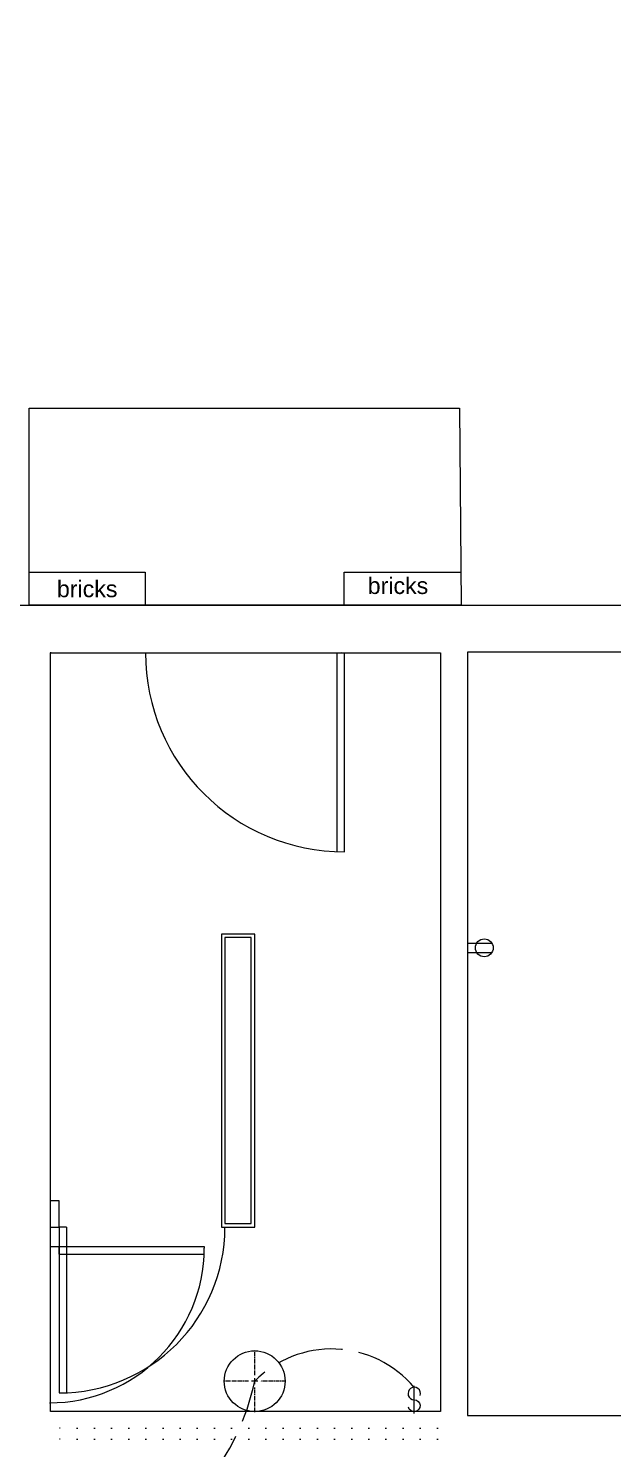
# Model space of a CAD drawing. Header units: inches. Extents: x -179 to 699, y -214 to 464.
# Drawn here: x 320.1 to 425.7, y 206.8 to 463.8 of the extents above; entities that cross this region are included whole.
import ezdxf

# ---------------------------------------------------------------- set-up
doc = ezdxf.new("R2010")
doc.units = ezdxf.units.IN
doc.header["$MEASUREMENT"] = 0
for name, pattern in [('ACAD_ISO02W100', [15, 12, -3]), ('ACAD_ISO07W100', [3, 0, -3]), ('CENTER2', [1.125, 0.75, -0.125, 0.125, -0.125])]:
    doc.linetypes.add(name, pattern=pattern)
doc.layers.get('Defpoints').update_dxf_attribs({"lineweight": 9})
for name, color, linetype, lineweight in [('A101-Floorplan-1st-floor', 7, 'Continuous', 9), ('E101-Electrical-1st-floor', 7, 'Continuous', 9), ('E401-Electrical-outside', 7, 'Continuous', 9)]:
    doc.layers.add(name, color=color, linetype=linetype, lineweight=lineweight)
doc.layers.get('Defpoints').off()
doc.styles.add('Reg', font='Arial.ttf', dxfattribs={"height": 3})

# ---------------------------------------------------------------- blocks, each defined once
blk = doc.blocks.new('spandrel-door')
at = {"layer": 'A101-Floorplan-1st-floor'}
for p, q in [((0, 0), (-30, 0)), ((0, 0), (4.75, 0)), ((0, -1.38), (0, 0)), ((4.75, 0), (4.75, 1.53)), ((0, -1.38), (-29.97, -1.38))]:
    blk.add_line(p, q, dxfattribs=at)
blk.add_arc((0, 0), 30, 180, 270, dxfattribs=at)
blk = doc.blocks.new('door-to-garage')
at = {"layer": 'A101-Floorplan-1st-floor'}
for p, q in [((-1.38, 0), (-1.38, -26.22)), ((0, 1.53), (0, -26.25))]:
    blk.add_line(p, q, dxfattribs=at)
blk.add_arc((-0.29, 1.75), 28, 180, 270, dxfattribs=at)
blk = doc.blocks.new('lower-landing-two-garage-door')
at = {"layer": 'A101-Floorplan-1st-floor'}
for p, q in [((-1.38, 0), (0, 0)), ((0, -26.25), (-0.29, -26.25))]:
    blk.add_line(p, q, dxfattribs=at)
at = {"layer": 'Defpoints'}
blk.add_blockref('door-to-garage', (0, 0), dxfattribs=at)
blk = doc.blocks.new('id-88-spst-switch')
at = {"layer": 'E101-Electrical-1st-floor'}
blk.add_line((5, 0), (0, 0), dxfattribs=at)
for points in [[(1.75, 1.06, 3.139408), (2.5, 0, 3.139408)], [(2.5, 0, -2.004555), (3.85, -1.06)]]:
    blk.add_lwpolyline(points, format="xyb", dxfattribs=at)
blk = doc.blocks.new('*U126')
at = {"layer": 'E101-Electrical-1st-floor', "color": 0, "linetype": 'CENTER2', "transparency": 16777216}
for p, q in [((0, 1.1), (0, 5.62)), ((-5.62, 0), (-1.1, 0)), ((1.1, 0), (5.62, 0)), ((0, -5.62), (0, -1.1))]:
    blk.add_line(p, q, dxfattribs=at)
at = {"layer": 'E101-Electrical-1st-floor', "color": 0, "linetype": 'Continuous', "transparency": 16777216}
for p, q in [((-0.55, 0), (0.55, 0)), ((0, -0.55), (0, 0.55))]:
    blk.add_line(p, q, dxfattribs=at)
blk = doc.blocks.new('duplex-may9')
at = {"layer": 'E101-Electrical-1st-floor'}
for p, q in [((-3.03, 0.87), (1.35, 0.87)), ((-3.03, -0.86), (1.36, -0.86))]:
    blk.add_line(p, q, dxfattribs=at)
blk.add_circle((0, 0), 1.61, dxfattribs=at)

msp = doc.modelspace()

# ---------------------------------------------------------------- linework, layer by layer
at = {"layer": 'A101-Floorplan-1st-floor'}
for p, q in [((320.29, 359.41), (320.29, 359.41)), ((324.1, 350.91), (324.1, 350.78)), ((375.88, 314.8), (375.88, 350.78)), ((376.73, 350.91), (376.73, 350.91)), ((377.25, 314.78), (377.25, 350.78)), ((324.1, 246.9), (325.63, 246.9)), ((324.12, 244.88), (324.1, 244.88))]:
    msp.add_line(p, q, dxfattribs=at)
at = {"layer": 'A101-Floorplan-1st-floor', "linetype": 'ACAD_ISO07W100'}
for p, q in [((394.03, 210.54), (324.1, 210.54)), ((394.03, 208.54), (324.1, 208.54))]:
    msp.add_line(p, q, dxfattribs=at)
at = {"layer": 'A101-Floorplan-1st-floor'}
for points in [[(289.1, 359.41), (535.97, 359.41), (535.97, 48.17), (90.69, 48.17), (90.69, 206.04), (54.57, 206.04), (54.57, 463.76), (289.1, 463.76)], [(324.1, 213.54), (324.1, 350.78), (394.6, 350.78), (394.6, 213.54)], [(355, 246.9), (361, 246.9), (361, 299.89), (355, 299.89)], [(355.63, 247.53), (360.38, 247.53), (360.38, 299.27), (355.63, 299.27)]]:
    msp.add_lwpolyline(points, close=True, dxfattribs=at)
msp.add_lwpolyline([(531.72, 207.66), (531.72, 350.91), (399.47, 350.91), (399.47, 212.83), (434.94, 212.83), (434.94, 207.83), (531.72, 207.83)], dxfattribs=at)
msp.add_arc((377.25, 350.78), 36, 180, 270, dxfattribs=at)
at = {"layer": 'E101-Electrical-1st-floor'}
msp.add_circle((361, 219.03), 5.5, dxfattribs=at)
at = {"layer": 'E101-Electrical-1st-floor', "linetype": 'ACAD_ISO02W100'}
for centre, radius, start, end in [((374.91, 205.35), 19.51, 40.0984, 135.4926), ((317.73, 228.26), 44.25, 241.0533, 347.9607)]:
    msp.add_arc(centre, radius, start, end, dxfattribs=at)
at = {"layer": 'E401-Electrical-outside'}
msp.add_lwpolyline([(320.23, 395.04), (398, 395.04), (398.3, 359.41), (320.23, 359.41)], close=True, dxfattribs=at)
for points in [[(320.23, 365.41), (341.23, 365.41), (341.23, 359.41)], [(377.19, 359.41), (377.19, 365.41), (398.19, 365.41)]]:
    msp.add_lwpolyline(points, dxfattribs=at)

# ---------------------------------------------------------------- block references
at = {"layer": 'Defpoints', "rotation": 89.99999999999999}
for name, p in [('spandrel-door', (325.63, 246.9)), ('lower-landing-two-garage-door', (325.63, 243.41))]:
    msp.add_blockref(name, p, dxfattribs=at)
at = {"layer": 'E101-Electrical-1st-floor'}
msp.add_blockref('duplex-may9', (402.5, 297.43), dxfattribs=at)
at = {"layer": 'E101-Electrical-1st-floor', "linetype": 'CENTER2', "rotation": 89.99999999999999}
msp.add_blockref('*U126', (361, 219.03), dxfattribs=at)
at = {"layer": 'E101-Electrical-1st-floor', "rotation": 270}
msp.add_blockref('id-88-spst-switch', (389.84, 218.18), dxfattribs=at)

# ---------------------------------------------------------------- texts
at = {"layer": 'E401-Electrical-outside', "style": 'Reg'}
for p in [(325.25, 360.86), (381.43, 361.44)]:
    msp.add_text('bricks', height=3, dxfattribs=at).set_placement(p)

doc.saveas('drawing.dxf')
